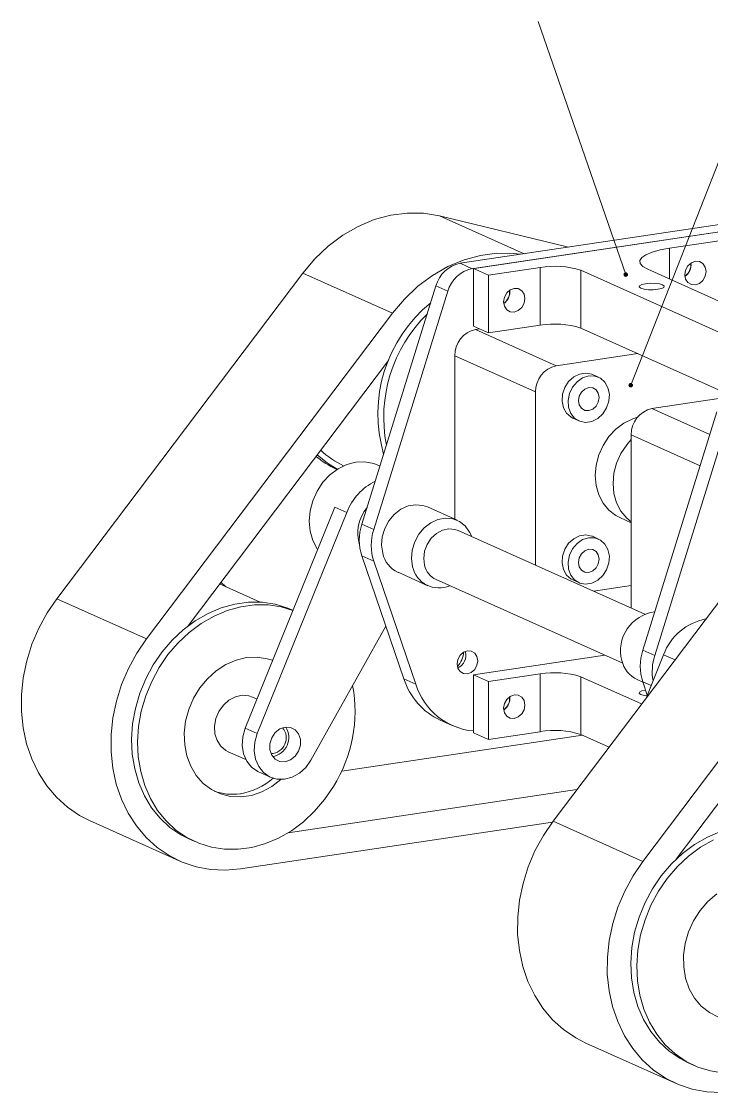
# Model space of a CAD drawing. Header units: millimetres. Extents: x 0 to 841, y 0 to 594.
# Drawn here: x 248.1 to 363.6, y 222.7 to 401.8 of the extents above; entities that cross this region are included whole.
import ezdxf

# ---------------------------------------------------------------- set-up
doc = ezdxf.new("R2010")
doc.units = ezdxf.units.MM
doc.layers.get('0').update_dxf_attribs({"lineweight": 18})
doc.layers.add('10', color=7, linetype='Continuous', lineweight=18)

# ---------------------------------------------------------------- blocks, each defined once
blk = doc.blocks.new('*X4')
at = {"layer": '10', "linetype": 'Continuous'}
h = blk.add_hatch(color=0, dxfattribs=at)
edge = h.paths.add_edge_path(flags=0)
edge.add_arc((350.03, 340.96), 0.381, 0, 360)
at = {"layer": '10', "color": 0, "linetype": 'Continuous'}
blk.add_line((350.03, 340.96), (373.94, 401.79), dxfattribs=at)
at = {"layer": '10', "color": 0}
blk.add_line((373.94, 401.79), (373.94, 401.79), dxfattribs=at)
blk = doc.blocks.new('*X13')
at = {"layer": '10', "linetype": 'Continuous'}
h = blk.add_hatch(color=0, dxfattribs=at)
edge = h.paths.add_edge_path(flags=0)
edge.add_arc((349.2, 359.46), 0.381, 0, 360)
at = {"layer": '10', "color": 0, "linetype": 'Continuous'}
blk.add_line((349.2, 359.46), (334.55, 401.79), dxfattribs=at)
at = {"layer": '10', "color": 0}
blk.add_line((334.55, 401.79), (334.55, 401.79), dxfattribs=at)

msp = doc.modelspace()

# ---------------------------------------------------------------- linework, layer by layer
at = {"color": 7, "linetype": 'Continuous', "lineweight": 15}
for p, q in [((430.21, 377.59), (321.52, 361.35)), ((432.21, 376.69), (323.52, 360.45)), ((323.72, 360.48), (427.64, 376.01)), ((339.64, 364.06), (318.05, 369.28)), ((356.53, 363.89), (365.19, 365.18)), ((323.52, 360.45), (321.52, 361.35)), ((326.22, 359.36), (323.72, 360.48)), ((323.72, 350.82), (323.72, 360.48)), ((334.88, 360.66), (326.22, 359.36)), ((334.88, 351), (334.88, 360.66)), ((376.71, 344.49), (341.71, 360.18)), ((341.71, 360.18), (341.71, 350.52)), ((382.87, 346.91), (352.87, 360.35)), ((295.18, 359.71), (254.04, 305.27)), ((310.18, 352.99), (295.18, 359.71)), ((326.22, 349.7), (326.22, 359.36)), ((317.45, 357.56), (305.05, 317.72)), ((319.45, 356.67), (307.05, 316.82)), ((319.45, 356.67), (317.45, 357.56)), ((310.18, 352.99), (269.04, 298.54)), ((326.22, 349.7), (323.72, 350.82)), ((324.09, 350.28), (324.72, 350.37)), ((324.09, 350.28), (337.59, 344.23)), ((334.88, 351), (326.22, 349.7)), ((366.22, 339.53), (341.71, 350.52)), ((320.62, 345.9), (334.12, 339.85)), ((320.62, 318.56), (320.62, 345.9)), ((337.59, 344.23), (351.21, 346.26)), ((309.5, 345.07), (276, 300.74)), ((344.64, 342.29), (343.64, 342.74)), ((334.12, 310.86), (334.12, 339.85)), ((365.89, 338.89), (353.59, 337.06)), ((340.37, 335.44), (341.37, 334.99)), ((364.45, 336.49), (352.05, 296.65)), ((366.45, 335.6), (354.05, 295.75)), ((350.12, 332.67), (350.12, 303.69)), ((300.79, 326.93), (300.9, 326.88)), ((308.08, 327.47), (307.74, 327.62)), ((378.18, 322.5), (337.04, 268.06)), ((321.02, 318.38), (316.02, 320.63)), ((300.54, 320.56), (285.56, 283.6)), ((302.54, 319.66), (287.56, 282.71)), ((302.54, 319.66), (300.54, 320.56)), ((348.2, 318.83), (350.12, 317.97)), ((307.05, 316.82), (305.05, 317.72)), ((352.37, 302.68), (321.15, 316.68)), ((344.64, 315.25), (343.64, 315.7)), ((393.18, 315.78), (352.04, 261.34)), ((307.05, 311.53), (305.05, 312.43)), ((305.05, 312.43), (312.11, 291.86)), ((307.05, 311.53), (314.11, 290.96)), ((394.09, 309.97), (357.62, 261.71)), ((311.11, 309.68), (316.11, 307.43)), ((317.47, 308.47), (348.69, 294.47)), ((340.37, 308.4), (341.37, 307.95)), ((288.03, 304.7), (281.28, 307.73)), ((282.31, 307.26), (281.5, 308.02)), ((350.12, 307.46), (343.81, 306.52)), ((269.04, 298.54), (254.04, 305.27)), ((293.55, 303.32), (293.33, 303.42)), ((296.53, 278.27), (309.09, 300.67)), ((323.72, 292.52), (345.71, 295.81)), ((354.05, 295.75), (352.05, 296.65)), ((355.54, 295.9), (352.59, 288.64)), ((326.22, 291.4), (323.72, 292.52)), ((323.72, 282.86), (323.72, 292.52)), ((334.88, 292.69), (326.22, 291.4)), ((334.88, 283.03), (334.88, 292.69)), ((351.86, 287.67), (341.71, 292.22)), ((341.71, 292.22), (341.71, 282.56)), ((314.11, 290.96), (312.11, 291.86)), ((326.22, 281.74), (326.22, 291.4)), ((351.11, 291.74), (352.07, 291.31)), ((352.05, 291.36), (352.81, 289.16)), ((287.54, 288.48), (286.79, 288.82)), ((318.18, 284.95), (320.18, 284.05)), ((287.56, 282.71), (285.56, 283.6)), ((334.88, 283.03), (326.22, 281.74)), ((301.69, 276.44), (341.95, 282.45)), ((326.22, 281.74), (323.72, 282.86)), ((346.41, 280.45), (341.71, 282.56)), ((282.7, 279.69), (285.66, 278.36)), ((287.79, 276.32), (289.79, 275.42)), ((292.74, 266.13), (341.04, 273.35)), ((259.51, 268.17), (274.51, 261.44)), ((284.74, 260.11), (336.93, 267.91)), ((352.04, 261.34), (337.04, 268.06)), ((276.15, 265.09), (277.15, 264.65)), ((342.51, 230.96), (357.51, 224.24)), ((359.65, 227.66), (360.65, 227.21))]:
    msp.add_line(p, q, dxfattribs=at)
at = {"color": 8, "linetype": 'Continuous', "lineweight": 15}
for p, q in [((332.19, 362.94), (318.05, 369.28)), ((356.53, 358.71), (356.53, 363.89)), ((363.27, 332.71), (353.59, 337.06)), ((361.65, 327.51), (350.12, 332.67)), ((357.44, 295.05), (355.54, 295.9)), ((353.44, 290.74), (352.05, 291.36))]:
    msp.add_line(p, q, dxfattribs=at)
at = {"color": 7, "linetype": 'Continuous', "lineweight": 15}
for points in [[(318.05, 369.28), (315.39, 369.72), (312.66, 369.76), (309.89, 369.4), (307.15, 368.66), (304.47, 367.53), (301.89, 366.05), (299.45, 364.23), (297.21, 362.11), (295.18, 359.71)], [(352.87, 360.35), (352.06, 360.82), (351.61, 361.31), (351.55, 361.82), (351.87, 362.32), (352.56, 362.79), (353.6, 363.22), (354.94, 363.59), (356.53, 363.89)], [(331.57, 362.85), (330.39, 362.99), (327.66, 363.03), (324.89, 362.68), (322.15, 361.93), (319.47, 360.81), (316.89, 359.32), (314.45, 357.51), (312.21, 355.38), (310.18, 352.99)], [(359.08, 359.44), (359.22, 358.7), (359.6, 358.12), (360.18, 357.78), (360.86, 357.73), (361.54, 357.98), (362.11, 358.5), (362.5, 359.2), (362.63, 359.97), (362.5, 360.71), (362.11, 361.3), (361.54, 361.64), (360.86, 361.69), (360.18, 361.44), (359.6, 360.92), (359.22, 360.22), (359.08, 359.44)], [(332.32, 355.44), (332.19, 354.67), (331.8, 353.97), (331.23, 353.45), (330.55, 353.2), (329.87, 353.25), (329.29, 353.59), (328.91, 354.18), (328.77, 354.91), (328.91, 355.69), (329.29, 356.39), (329.87, 356.91), (330.55, 357.16), (331.23, 357.11), (331.8, 356.77), (332.19, 356.18), (332.32, 355.44)], [(351.72, 357.19), (351.46, 357.4), (351.51, 357.61), (351.87, 357.8), (352.49, 357.94), (353.26, 358.01), (354.08, 357.99), (354.82, 357.9), (355.36, 357.74), (355.62, 357.54), (355.57, 357.33), (355.21, 357.14), (354.59, 357), (353.81, 356.93), (353, 356.94), (352.26, 357.04), (351.72, 357.19)], [(343.64, 342.74), (343.51, 342.8), (342.52, 342.99), (341.49, 342.84), (340.5, 342.35), (339.65, 341.57), (339, 340.58), (338.63, 339.45), (338.55, 338.29), (338.78, 337.2), (339.3, 336.28), (340.05, 335.61), (340.37, 335.44)], [(343, 342.51), (341.98, 342.18), (341.05, 341.54), (340.3, 340.65), (339.78, 339.57), (339.55, 338.42), (339.63, 337.28), (340, 336.26), (340.65, 335.46), (341.5, 334.94), (342.49, 334.75), (343.52, 334.9), (344.51, 335.39), (345.36, 336.16), (346, 337.16), (346.38, 338.29), (346.46, 339.45), (346.23, 340.54), (345.71, 341.46), (344.96, 342.13), (344.03, 342.49), (343, 342.51)], [(343, 340.58), (342.34, 340.33), (341.78, 339.83), (341.4, 339.14), (341.27, 338.39), (341.4, 337.67), (341.78, 337.1), (342.34, 336.76), (343, 336.71), (343.67, 336.96), (344.23, 337.46), (344.6, 338.14), (344.74, 338.9), (344.6, 339.62), (344.23, 340.19), (343.67, 340.53), (343, 340.58)], [(351.17, 335.6), (350.36, 335.34), (348.89, 334.63), (347.55, 333.63), (346.37, 332.37), (345.4, 330.91), (344.68, 329.3), (344.23, 327.6), (344.08, 325.88), (344.23, 324.21), (344.68, 322.64), (345.4, 321.25), (346.37, 320.07), (347.55, 319.17), (348.2, 318.83)], [(350.12, 331.88), (349.37, 331.02), (348.4, 329.56), (347.68, 327.95), (347.23, 326.25), (347.08, 324.54), (347.23, 322.86), (347.68, 321.3), (348.4, 319.9), (349.37, 318.73), (350.12, 318.1)], [(307.74, 327.62), (307.04, 327.89), (305.58, 328.16), (304.06, 328.1), (302.54, 327.71), (301.08, 327), (299.73, 325.99), (298.55, 324.73), (297.58, 323.27), (296.86, 321.66), (296.42, 319.96), (296.27, 318.24), (296.42, 316.57), (296.86, 315.01), (297.58, 313.61), (297.67, 313.48)], [(300.93, 326.9), (299.29, 327.91), (297.59, 329.31)], [(316.02, 320.63), (315.27, 320.88), (314.05, 320.99), (312.79, 320.77), (311.59, 320.22), (310.49, 319.37), (309.58, 318.28), (308.9, 317), (308.48, 315.62), (308.37, 314.21), (308.55, 312.86)], [(323.43, 315.66), (323.09, 316.42), (322.35, 317.44), (321.39, 318.19), (320.27, 318.64), (319.05, 318.75), (317.79, 318.53), (316.59, 317.97), (315.49, 317.13), (314.58, 316.04), (313.9, 314.76), (313.48, 313.38), (313.37, 311.97), (313.55, 310.62)], [(321.15, 316.68), (320.63, 316.86), (319.59, 316.95), (318.53, 316.72), (317.53, 316.17), (316.66, 315.37), (315.99, 314.35), (315.56, 313.2), (315.41, 312.01), (315.55, 310.86)], [(343.64, 315.7), (343.51, 315.75), (342.52, 315.94), (341.49, 315.79), (340.5, 315.3), (339.65, 314.53), (339, 313.53), (338.63, 312.4), (338.55, 311.24), (338.78, 310.15), (339.3, 309.23), (340.05, 308.56), (340.37, 308.4)], [(343, 315.46), (341.98, 315.14), (341.05, 314.5), (340.3, 313.6), (339.78, 312.53), (339.55, 311.37), (339.63, 310.23), (340, 309.22), (340.65, 308.41), (341.5, 307.89), (342.49, 307.7), (343.52, 307.85), (344.51, 308.34), (345.36, 309.12), (346, 310.11), (346.38, 311.24), (346.46, 312.4), (346.23, 313.49), (345.71, 314.41), (344.96, 315.08), (344.03, 315.44), (343, 315.46)], [(343, 313.53), (342.34, 313.28), (341.78, 312.78), (341.4, 312.1), (341.27, 311.34), (341.4, 310.62), (341.78, 310.05), (342.34, 309.71), (343, 309.67), (343.67, 309.91), (344.23, 310.42), (344.6, 311.1), (344.74, 311.86), (344.6, 312.58), (344.23, 313.15), (343.67, 313.48), (343, 313.53)], [(254.04, 305.27), (252.42, 302.88), (251.02, 300.32), (249.89, 297.64), (249.02, 294.87), (248.43, 292.05), (248.13, 289.21), (248.12, 286.4), (248.41, 283.65), (248.99, 281), (249.85, 278.48), (250.97, 276.14), (252.36, 273.99), (253.97, 272.08), (255.81, 270.42), (257.83, 269.04), (259.51, 268.17)], [(293.33, 303.42), (292.69, 303.69), (290.58, 304.34), (288.37, 304.68), (286.11, 304.69), (283.83, 304.38), (281.56, 303.75), (279.34, 302.82), (277.21, 301.59), (275.19, 300.09), (273.33, 298.34), (271.64, 296.37), (270.16, 294.21), (268.92, 291.89), (267.92, 289.45), (267.18, 286.93), (266.73, 284.36), (266.56, 281.8), (266.67, 279.27), (267.07, 276.82), (267.75, 274.49), (268.69, 272.31), (269.89, 270.32), (271.33, 268.56), (272.97, 267.03), (274.8, 265.78), (276.15, 265.09)], [(293.54, 303.3), (291.58, 303.89), (289.37, 304.23), (287.11, 304.24), (284.83, 303.93), (282.56, 303.31), (280.34, 302.37), (278.21, 301.14), (276.19, 299.64), (274.33, 297.9), (272.64, 295.92), (271.16, 293.76), (269.92, 291.44), (268.92, 289), (268.18, 286.48), (267.73, 283.91), (267.56, 281.35), (267.67, 278.82), (268.07, 276.37), (268.75, 274.04), (269.69, 271.86), (270.89, 269.88), (272.33, 268.11), (273.97, 266.59), (275.8, 265.34), (277.79, 264.38), (279.9, 263.73), (282.11, 263.39), (284.37, 263.38), (286.65, 263.69), (288.92, 264.31), (291.14, 265.25), (293.27, 266.47), (295.29, 267.97), (297.15, 269.72), (298.84, 271.69), (300.32, 273.86)], [(269.04, 298.54), (267.42, 296.15), (266.02, 293.6), (264.89, 290.92), (264.02, 288.15), (263.43, 285.33), (263.13, 282.49), (263.12, 279.68), (263.41, 276.93), (263.99, 274.27), (264.85, 271.76), (265.97, 269.41), (267.36, 267.27), (268.97, 265.35), (270.81, 263.69), (272.83, 262.31), (275.01, 261.23), (277.33, 260.46), (279.74, 260.01), (282.22, 259.9), (284.74, 260.11)], [(322.71, 292.7), (323.37, 292.95), (323.94, 293.45), (324.31, 294.13), (324.44, 294.89), (324.31, 295.61), (323.94, 296.18), (323.37, 296.52), (322.71, 296.56), (322.05, 296.32), (321.49, 295.82), (321.11, 295.13), (320.98, 294.37), (321.11, 293.65), (321.49, 293.08), (322.05, 292.75), (322.71, 292.7)], [(290.14, 294.97), (289.24, 295.24), (287.54, 295.49), (285.78, 295.41), (284.03, 294.99), (282.32, 294.24), (280.71, 293.2), (279.25, 291.89), (277.97, 290.34), (276.91, 288.61), (276.11, 286.74), (275.59, 284.78), (275.36, 282.8), (275.43, 280.84), (275.79, 278.97), (276.44, 277.24), (277.36, 275.7), (278.52, 274.39), (279.89, 273.36), (281.42, 272.62), (283.08, 272.21), (284.82, 272.13), (286.58, 272.38), (288.32, 272.96), (289.98, 273.86), (291.52, 275.04), (291.53, 275.05)], [(282.7, 279.69), (282.32, 279.89), (281.47, 280.6), (280.85, 281.56), (280.49, 282.7), (280.42, 283.95), (280.65, 285.22), (281.15, 286.42), (281.9, 287.48), (282.84, 288.31), (283.91, 288.87), (285.04, 289.12), (286.15, 289.03), (286.79, 288.82)], [(332.32, 287.48), (332.19, 286.7), (331.8, 286), (331.23, 285.49), (330.55, 285.24), (329.87, 285.29), (329.29, 285.63), (328.91, 286.21), (328.77, 286.95), (328.91, 287.73), (329.29, 288.43), (329.87, 288.94), (330.55, 289.2), (331.23, 289.15), (331.8, 288.8), (332.19, 288.22), (332.32, 287.48)], [(351.72, 289.23), (351.46, 289.43), (351.51, 289.65), (351.87, 289.84), (352.49, 289.98), (352.52, 289.98)], [(352.74, 289), (352.26, 289.07), (351.72, 289.23)], [(285.56, 283.6), (285.15, 282.18), (285.05, 280.73), (285.28, 279.34), (285.81, 278.11), (286.61, 277.1), (287.64, 276.38), (287.79, 276.32)], [(292.24, 278), (293.13, 278.3), (293.91, 278.92), (294.49, 279.78), (294.8, 280.77), (294.8, 281.78), (294.49, 282.68), (293.91, 283.36), (293.13, 283.75), (292.24, 283.79), (291.35, 283.49), (290.57, 282.87), (289.99, 282.01), (289.68, 281.02), (289.68, 280.01), (289.99, 279.11), (290.57, 278.43), (291.35, 278.04), (292.24, 278)], [(287.56, 282.71), (287.15, 281.28), (287.05, 279.83), (287.28, 278.44), (287.81, 277.21), (288.61, 276.2), (289.64, 275.49), (290.83, 275.11), (292.11, 275.08), (293.4, 275.42), (294.61, 276.09), (295.68, 277.06), (296.53, 278.27)], [(337.04, 268.06), (335.42, 265.67), (334.02, 263.12), (332.89, 260.44), (332.02, 257.67), (331.43, 254.84), (331.13, 252.01), (331.12, 249.19), (331.41, 246.44), (331.99, 243.79), (332.85, 241.27), (333.97, 238.93), (335.36, 236.78), (336.97, 234.87), (338.81, 233.21), (340.83, 231.83), (342.51, 230.96)], [(365.07, 266.32), (362.85, 265.39), (360.71, 264.17), (358.7, 262.67), (356.83, 260.92), (355.15, 258.95), (353.67, 256.78), (352.42, 254.47), (351.42, 252.03), (350.69, 249.5), (350.23, 246.94), (350.06, 244.37), (350.17, 241.85), (350.57, 239.4), (351.24, 237.07), (352.19, 234.89), (353.39, 232.9), (354.82, 231.13), (356.47, 229.61), (358.3, 228.36), (359.65, 227.66)], [(363.85, 264.94), (361.71, 263.72), (359.7, 262.22), (357.83, 260.47), (356.15, 258.5), (354.67, 256.34), (353.42, 254.02), (352.42, 251.58), (351.69, 249.06), (351.23, 246.49), (351.06, 243.93), (351.17, 241.4), (351.57, 238.95), (352.24, 236.62), (353.19, 234.44), (354.39, 232.45), (355.82, 230.68), (357.47, 229.16), (359.3, 227.91), (361.28, 226.95)], [(352.04, 261.34), (350.42, 258.94), (349.02, 256.39), (347.89, 253.71), (347.02, 250.94), (346.43, 248.12), (346.13, 245.28), (346.12, 242.47), (346.41, 239.72), (346.99, 237.07), (347.85, 234.55), (348.97, 232.2), (350.36, 230.06), (351.97, 228.14), (353.81, 226.48), (355.83, 225.11), (358.01, 224.02), (360.33, 223.25), (362.74, 222.81), (365.22, 222.69), (367.74, 222.9)], [(364.43, 255.93), (362.94, 254.66), (361.64, 253.14), (360.55, 251.43), (359.71, 249.58), (359.15, 247.63), (358.87, 245.65), (358.9, 243.69), (359.22, 241.8), (359.83, 240.05), (360.71, 238.48), (361.84, 237.13), (363.18, 236.06), (364.69, 235.27)], [(361.28, 226.95), (363.39, 226.3), (365.6, 225.96)]]:
    msp.add_lwpolyline(points, dxfattribs=at)
for centre, radius, start, end in [((322.57, 356.14), 5.32, 101.4189, 164.4521), ((324.57, 355.24), 5.32, 101.4189, 164.4521), ((337.31, 346.22), 14.64, 72.5062, 99.5595), ((357.79, 361.09), 2.3, 304.714, 6.9937), ((357.77, 361.09), 2.36, 304.3387, 7.369), ((327.46, 356.56), 2.36, 304.3388, 7.3691), ((327.48, 356.56), 2.3, 304.7136, 6.994), ((331.65, 336.18), 23.91, 129.0952, 196.3373), ((332.84, 335.61), 24.12, 134.3202, 191.1123), ((337.31, 336.56), 14.64, 72.5062, 99.5595), ((325.02, 345.98), 4.4, 102.2488, 181.0879), ((338.52, 339.93), 4.4, 102.2488, 181.0879), ((354.52, 332.76), 4.4, 102.2488, 181.0879), ((308.06, 340.42), 14.28, 226.2453, 244.8881), ((306.86, 340.47), 14.83, 230.3274, 245.8239), ((311.79, 316.07), 9.93, 116.9555, 158.7971), ((311.13, 316.23), 6.75, 140.2834, 196.907), ((313.19, 315.07), 8.56, 162.0072, 197.9928), ((315.19, 314.18), 8.56, 162.0072, 197.9928), ((313.08, 313.87), 4.64, 192.6034, 244.8618), ((317.95, 311.57), 4.5, 192.1744, 293.5858), ((318.97, 311.63), 3.5, 192.82, 244.6453), ((354.84, 296.6), 6.51, 97.0069, 194.9097), ((364.31, 292.7), 9.34, 100.5589, 159.9405), ((317.45, 296.99), 4.73, 319.2677, 352.4399), ((320.21, 295.75), 2.24, 293.3352, 18.3729), ((360.19, 294), 8.56, 162.0072, 197.9928), ((362.37, 293.08), 8.74, 162.2058, 190.1411), ((353.08, 295.94), 4.64, 192.6034, 244.8618), ((337.31, 278.26), 14.64, 72.5062, 99.5595), ((280.16, 286.43), 23.76, 328.0591, 10.4568), ((323.01, 295.32), 11.44, 197.6084, 245.0118), ((324.69, 294.16), 11.05, 196.8616, 264.968), ((327.46, 288.6), 2.36, 304.3382, 7.3694), ((327.48, 288.59), 2.3, 304.713, 6.9944), ((289.78, 282), 2.64, 272.0029, 39.7048), ((289.61, 282.07), 3.24, 279.3368, 32.3709), ((337.31, 268.6), 14.64, 72.5062, 99.5595), ((282.89, 283.77), 11.26, 279.4628, 310.7839), ((283.37, 281.36), 8.8, 249.8268, 278.9304)]:
    msp.add_arc(centre, radius, start, end, dxfattribs=at)

# ---------------------------------------------------------------- block references
at = {"layer": '10'}
for name in ['*X13', '*X4']:
    msp.add_blockref(name, (0, 0), dxfattribs=at)

doc.saveas('drawing.dxf')
